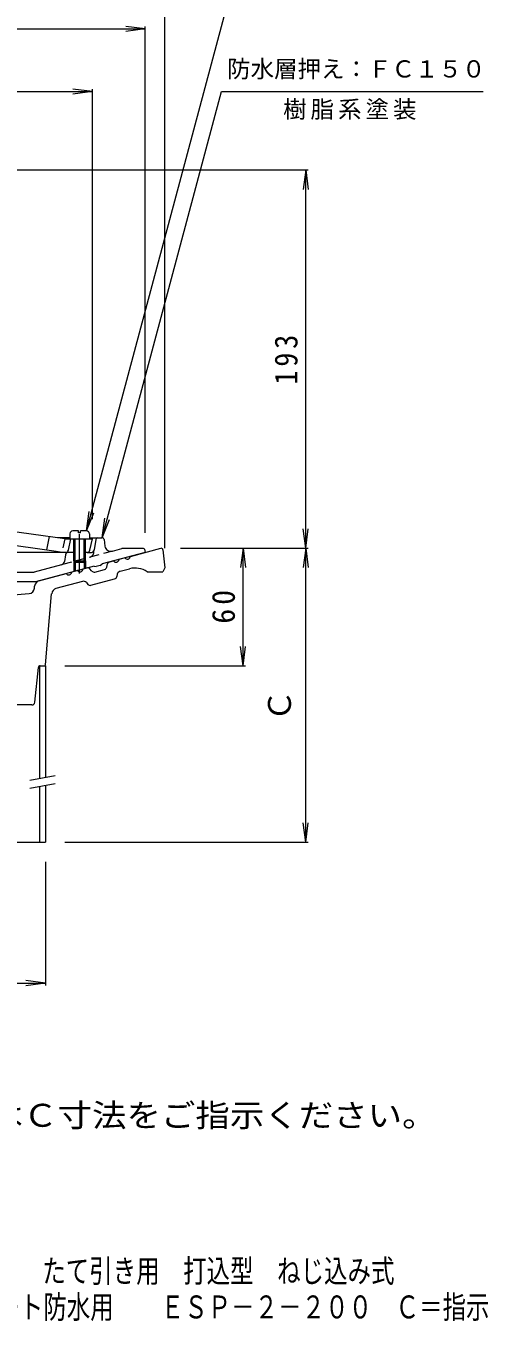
# Model space of a CAD drawing. Units: millimetres, scale not verified. Extents: x -386 to 299, y -461 to 548.
# Drawn here: x 61 to 297, y -461 to 200 of the extents above; entities that cross this region are included whole.
import ezdxf
from ezdxf.enums import TextEntityAlignment as Align

# ---------------------------------------------------------------- set-up
doc = ezdxf.new("R2010")
doc.units = ezdxf.units.MM
doc.header["$LTSCALE"] = 4
doc.linetypes.add('CHAIN1', pattern=[8, 5, -1, 1, -1])
doc.linetypes.add('DASHED1', pattern=[1.8, 1.2, -0.6])
for name, color, linetype, lineweight in [('0-0_通り芯', 3, 'Continuous', 9), ('0-1_躯体', 2, 'Continuous', 9), ('0-2_仕上', 6, 'Continuous', 9), ('0-3_建具', 4, 'Continuous', 9), ('0-4_その他', 7, 'Continuous', 9), ('0-5_寸法', 7, 'Continuous', 9)]:
    doc.layers.add(name, color=color, linetype=linetype, lineweight=lineweight)
doc.layers.add('F-4_F-4ﾚｲﾔ', color=2, linetype='Continuous')
doc.layers.add('F-5_F-5ﾚｲﾔ', color=2, linetype='Continuous')
doc.styles.add('ＭＳ ゴシック', font='')
doc.styles.get('ＭＳ ゴシック').set_extended_font_data('MS Gothic')

msp = doc.modelspace()

# ---------------------------------------------------------------- linework, layer by layer
at = {"layer": '0-0_通り芯'}
for p, q in [((111.063, -71.546), (108.165, -72.323)), ((113.96, -70.77), (129.54, -66.595)), ((130.63, -67.496), (131.54, -76.595)), ((86.914, -78.017), (84.017, -78.793)), ((92.113, -76.624), (89.812, -77.24)), ((94.32, -78.28), (93.12, -76.926)), ((95.831, -78.733), (100.801, -77.401)), ((101.883, -76.253), (102.245, -74.481)), ((102.966, -73.716), (105.267, -73.099)), ((108.698, -78.392), (113.546, -77.092)), ((122.54, -78.595), (130.54, -78.595)), ((131.54, -76.595), (130.54, -78.595)), ((64.965, -87.053), (65.064, -85.915)), ((67.276, -83.279), (81.119, -79.57)), ((89.487, -83.539), (75.971, -87.161)), ((91.501, -84.144), (92.291, -85.035)), ((93.802, -85.489), (105.815, -82.27)), ((105.815, -82.27), (105.936, -82.237)), ((107.256, -79.922), (107.017, -81.089)), ((52.262, -90.516), (62.197, -89.783)), ((70.58, -126.139), (73.759, -89.797)), ((65.175, -145.245), (66.95, -127.496)), ((67.945, -126.595), (70.081, -126.595)), ((63.682, -146.595), (-160.603, -146.595))]:
    msp.add_line(p, q, dxfattribs=at)
for centre, radius, start, end in [((106.554, -72.107), 1.625, 217.61919, 352.38071), ((112.35, -70.554), 1.625, 217.61919, 352.38071), ((129.635, -67.595), 1, 5.7108, 90), ((82.406, -78.578), 1.625, 217.61856, 352.38008), ((88.202, -77.025), 1.625, 217.61856, 352.38008), ((92.372, -77.59), 1, 41.56543, 105.00009), ((95.443, -77.285), 1.5, 221.56479, 284.99976), ((100.413, -75.953), 1.5, 285.00009, 348.43474), ((103.225, -74.682), 1, 105.00027, 168.43524), ((109.216, -80.323), 2, 105.00018, 168.43489), ((116.393, -87.718), 11, 56.02747, 104.99991), ((68.053, -86.176), 3, 104.99998, 175.00108), ((90.005, -85.471), 2, 41.56493, 104.99864), ((93.414, -84.04), 1.5, 221.56479, 284.99976), ((105.548, -80.788), 1.5, 285.00009, 348.43474), ((61.976, -86.791), 3, 274.21756, 355.00021), ((76.748, -90.058), 3, 104.99974, 175.00015), ((67.945, -127.595), 1, 90, 174.28998), ((70.081, -126.095), 0.5, 270.00142, 355.00308), ((63.682, -145.095), 1.5, 270, 354.29016)]:
    msp.add_arc(centre, radius, start, end, dxfattribs=at)
at = {"layer": '0-1_躯体'}
for p, q in [((83.04, -61.239), (76.88, -61.239)), ((93.04, -61.239), (99.561, -61.239)), ((96.313, -62.092), (95.516, -67.459)), ((100.553, -62.11), (100.999, -65.549)), ((80.829, -69.99), (80.253, -73.415)), ((91.827, -68.739), (94.094, -68.739)), ((121.54, -68.739), (99.54, -74.634)), ((104.819, -68.043), (109.685, -66.739)), ((120.649, -66.739), (109.685, -66.739)), ((121.134, -67.118), (121.54, -68.739)), ((-140.317, -78.739), (64.901, -78.739)), ((78.798, -75.015), (64.901, -78.739)), ((95.54, -75.706), (65.559, -83.739)), ((85.04, -73.039), (85.04, -78.519)), ((85.74, -73.739), (85.74, -78.331)), ((90.34, -73.739), (90.34, -77.099)), ((91.04, -73.039), (91.04, -76.911)), ((95.54, -75.706), (96.54, -75.955)), ((98.54, -75.419), (96.54, -75.955)), ((98.54, -75.419), (99.54, -74.634)), ((65.559, -83.739), (-149.46, -83.739))]:
    msp.add_line(p, q, dxfattribs=at)
at = {"layer": '0-1_躯体', "linetype": 'DASHED1'}
for p, q in [((104.819, -68.043), (78.798, -75.015)), ((95.329, -68.716), (95.516, -67.46))]:
    msp.add_line(p, q, dxfattribs=at)
at = {"layer": '0-1_躯体'}
for centre, radius, start, end in [((97.302, -62.239), 1, 90, 171.54953), ((99.561, -62.239), 1, 7.39017, 90), ((103.974, -65.163), 3, 187.39017, 284.99974), ((82.308, -70.239), 1.5, 90, 170.44931), ((94.032, -67.239), 1.5, 270, 351.55112), ((120.649, -67.239), 0.5, 14.03349, 90), ((78.281, -73.083), 2, 284.99985, 350.44859)]:
    msp.add_arc(centre, radius, start, end, dxfattribs=at)
at = {"layer": '0-1_躯体', "linetype": 'DASHED1'}
msp.add_arc((92.362, -68.275), 3, 285.0009, 351.54659, dxfattribs=at)
at = {"layer": '0-2_仕上'}
for p, q in [((80.539, -61.74), (14.058, -52.641)), ((76.04, -68.189), (5.54, -58.539)), ((72.54, -60.645), (71.04, -67.504)), ((80.54, -61.739), (94.54, -61.739)), ((82.294, -67.553), (83.54, -61.739)), ((93.294, -67.553), (94.54, -61.739)), ((85.04, -68.739), (-149.46, -68.739)), ((79.04, -68.739), (76.04, -68.189)), ((91.827, -68.739), (91.04, -68.739))]:
    msp.add_line(p, q, dxfattribs=at)
at = {"layer": '0-2_仕上', "color": 4}
for p, q in [((83.04, -59.239), (83.04, -61.739)), ((87.54, -57.739), (84.54, -57.739)), ((88.54, -58.739), (88.54, -57.739)), ((91.54, -57.739), (88.54, -57.739)), ((93.04, -59.239), (93.04, -61.739)), ((85.04, -73.039), (85.04, -61.739)), ((85.74, -73.739), (85.74, -61.739)), ((85.04, -73.039), (85.74, -73.739)), ((90.34, -73.739), (91.04, -73.039))]:
    msp.add_line(p, q, dxfattribs=at)
at = {"layer": '0-2_仕上', "color": 4, "linetype": 'CHAIN1'}
msp.add_line((88.04, -79.469), (88.04, -56.019), dxfattribs=at)
at = {"layer": '0-2_仕上', "linetype": 'DASHED1'}
msp.add_line((80.54, -61.739), (79.04, -68.739), dxfattribs=at)
at = {"layer": '0-2_仕上', "color": 4}
for points in [[(88.54, -58.739), (87.54, -58.739), (87.54, -57.739)], [(85.04, -73.039), (91.04, -73.039), (91.04, -61.739)], [(85.74, -73.739), (90.34, -73.739), (90.34, -61.739)]]:
    msp.add_lwpolyline(points, dxfattribs=at)
for centre, start, end in [((84.54, -59.239), 90, 180), ((91.54, -59.239), 0, 90)]:
    msp.add_arc(centre, 1.5, start, end, dxfattribs=at)
at = {"layer": '0-2_仕上'}
for centre in [(80.827, -67.239), (91.827, -67.239)]:
    msp.add_arc(centre, 1.5, 270, 347.90578, dxfattribs=at)
at = {"layer": '0-3_建具'}
for p, q in [((67.54, -126.595), (67.54, -184.09)), ((70.081, -126.595), (70.54, -126.595)), ((70.54, -126.595), (70.54, -183.561)), ((67.54, -188.151), (67.54, -216.595)), ((70.54, -187.622), (70.54, -216.595)), ((-167.46, -216.595), (70.54, -216.595))]:
    msp.add_line(p, q, dxfattribs=at)
at = {"layer": '0-3_建具', "color": 7}
for p, q in [((62.54, -184.971), (75.54, -182.679)), ((62.54, -189.033), (75.54, -186.741))]:
    msp.add_line(p, q, dxfattribs=at)
at = {"layer": '0-4_その他'}
for p, q in [((131.54, -66.595), (131.54, 231.661)), ((-218.46, 198.461), (121.54, 198.461)), ((121.54, 198.461), (111.625, 199.766)), ((121.54, 198.461), (111.625, 197.156)), ((121.54, -58.739), (121.54, 199.661)), ((-191.46, 166.461), (94.54, 166.461)), ((94.54, 166.461), (84.625, 167.766)), ((94.54, 166.461), (84.625, 165.156)), ((94.54, -51.739), (94.54, 167.661)), ((-19.329, 126.461), (204.74, 126.461)), ((203.54, 126.461), (202.234, 116.547)), ((203.54, -66.595), (203.54, 126.461)), ((203.54, 126.461), (204.845, 116.547)), ((203.54, -66.595), (202.234, -56.681)), ((203.54, -66.595), (204.845, -56.681)), ((139.635, -66.595), (204.74, -66.595)), ((171.54, -66.595), (170.234, -76.51)), ((171.54, -126.595), (171.54, -66.595)), ((171.54, -66.595), (172.845, -76.51)), ((203.54, -66.595), (202.234, -76.51)), ((203.54, -216.595), (203.54, -66.595)), ((203.54, -66.595), (204.845, -76.51)), ((171.54, -126.595), (170.234, -116.681)), ((171.54, -126.595), (172.845, -116.681)), ((80.54, -126.595), (172.74, -126.595)), ((203.54, -216.595), (202.234, -206.681)), ((203.54, -216.595), (204.845, -206.681)), ((80.54, -216.595), (204.74, -216.595)), ((70.54, -226.595), (70.54, -289.795)), ((-167.46, -288.595), (70.54, -288.595)), ((70.54, -288.595), (60.625, -287.29)), ((70.54, -288.595), (60.625, -289.901))]:
    msp.add_line(p, q, dxfattribs=at)
at = {"layer": '0-5_寸法'}
for p, q in [((91.54, -57.739), (164.475, 214.461)), ((99.561, -61.239), (160.573, 166.461)), ((160.573, 166.461), (294.305, 166.461)), ((91.54, -57.739), (92.845, -47.824)), ((91.54, -57.739), (95.366, -48.5)), ((99.561, -61.239), (100.866, -51.324)), ((99.561, -61.239), (103.388, -52))]:
    msp.add_line(p, q, dxfattribs=at)

# ---------------------------------------------------------------- texts
at = {"layer": '0-4_その他', "color": 2, "style": 'ＭＳ ゴシック'}
msp.add_text('Ｃ', height=11.73, rotation=90, dxfattribs=at).set_placement((199.54, -155.016), align=Align.BOTTOM_LEFT)
at = {"layer": '0-4_その他', "color": 2, "char_height": 11.73, "attachment_point": 7, "rotation": 90, "style": 'ＭＳ ゴシック'}
for s, insert in [('\\T1.27;\\W0.9;193', (199.54, 16.933)), ('\\T1.27;\\W0.95;60', (167.54, -105.095))]:
    msp.add_mtext(s, dxfattribs=dict(at, insert=insert))
at = {"layer": '0-5_寸法', "style": 'ＭＳ ゴシック'}
msp.add_text('防水層押え：ＦＣ１５０', height=8.798, dxfattribs=at).set_placement((163.391, 171.006), align=Align.BOTTOM_LEFT)
at = {"layer": '0-5_寸法', "insert": (192.008, 152.036), "char_height": 8.798, "attachment_point": 7, "style": 'ＭＳ ゴシック'}
msp.add_mtext('\\T1.17;樹脂系塗装', dxfattribs=at)
at = {"layer": 'F-4_F-4ﾚｲﾔ', "style": 'ＭＳ ゴシック', "width": 0.75}
for s, p in [('鋳鉄製ルーフドレン\u3000たて引き用\u3000打込型\u3000ねじ込み式', (-51.055, -444.874)), ('アスファルト・シート防水用\u3000\u3000ＥＳＰ－２－２００\u3000Ｃ＝指示', (-50.528, -463.229))]:
    msp.add_text(s, height=11.73, dxfattribs=at).set_placement(p, align=Align.BOTTOM_LEFT)
at = {"layer": 'F-5_F-5ﾚｲﾔ', "style": 'ＭＳ ゴシック', "width": 1.1}
msp.add_text('※ご注文の際はＣ寸法をご指示ください。', height=11.73, dxfattribs=at).set_placement((-63.997, -365.426), align=Align.BOTTOM_LEFT)

doc.saveas('drawing.dxf')
